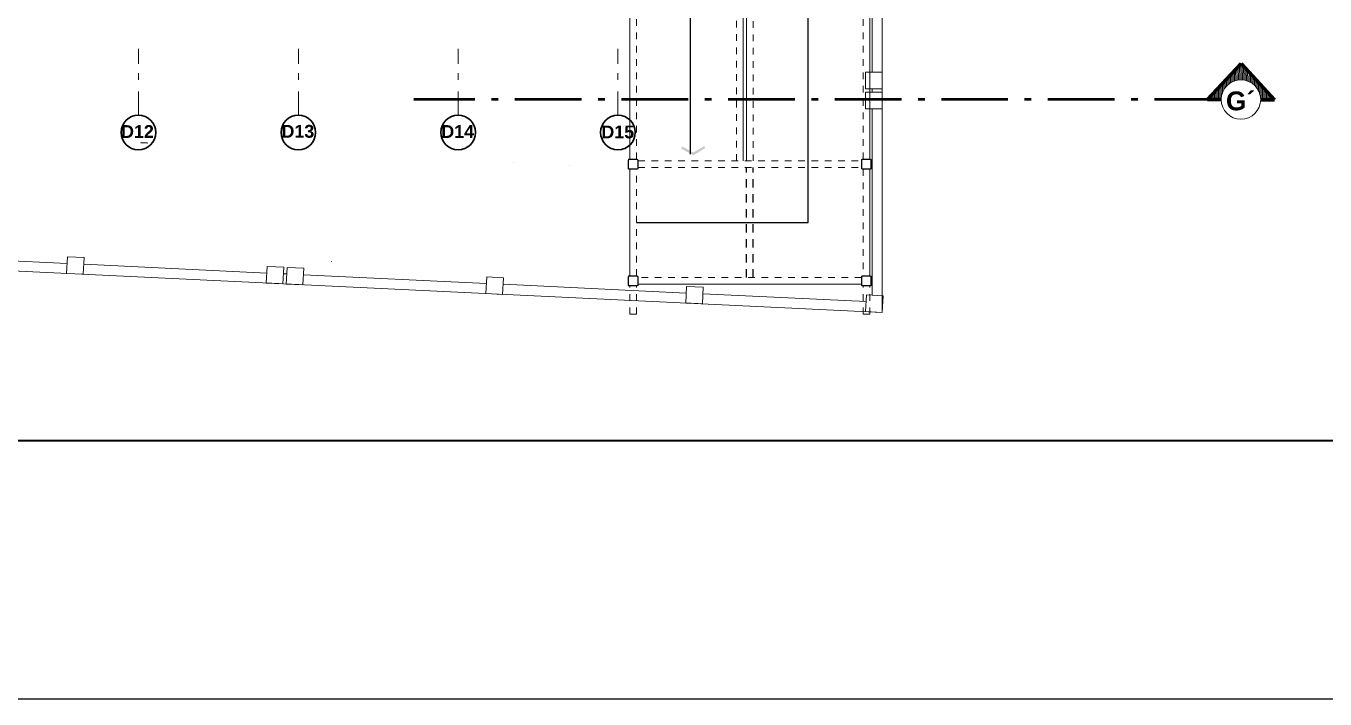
# Model space of a CAD drawing. Header units: metres. Extents: x 28 to 148, y 23 to 113.
# Drawn here: x 77.83 to 97.32, y 22.91 to 33.01 of the extents above; entities that cross this region are included whole.
import ezdxf
from ezdxf import colors
from ezdxf.entities.mleader import LeaderData, LeaderLine
from ezdxf.enums import TextEntityAlignment as Align
from ezdxf.math import Vec2, Vec3

# ---------------------------------------------------------------- set-up
doc = ezdxf.new("R2010")
doc.units = ezdxf.units.M
doc.set_wipeout_variables(frame=1)
for name, pattern in [('1CORTE', [1.5, 1, -0.25, 0, -0.25]), ('ACAD_ISO04W100', [30, 24, -3, 0, -3]), ('DASHED2', [0.375, 0.25, -0.125]), ('Dot & Dashed', [0.670278, 0.352778, -0.176389, 0, -0.141111]), ('HIDDEN2', [0.1875, 0.125, -0.0625])]:
    doc.linetypes.add(name, pattern=pattern)
for name, color, linetype, lineweight in [('1', 7, 'Continuous', 5), ('AA. Proyeccion Corte', 10, '1CORTE', 50), ('CORTE_EJE', 31, 'ACAD_ISO04W100', 80), ('Cotas varias El', 253, 'Continuous', 13), ('GRAFO 0 BLANCO', 7, 'Continuous', 0), ('GRAFO 4', 7, 'Continuous', 30), ('GRAFO00', 7, 'Continuous', 0), ('letras sr', 7, 'Continuous', 5), ('MK-LINEAS GENERALES', 7, 'Continuous', 0), ('proyecciones', 1, 'DASHED2', 5), ('TEXTOS-SUBTITULO', 7, 'Continuous', 30)]:
    doc.layers.add(name, color=color, linetype=linetype, lineweight=lineweight)
doc.layers.add('Proyección de Vigueta de metal', color=40, linetype='HIDDEN2')
doc.styles.add('Generales', font='trebuc.ttf', dxfattribs={"height": 0.1})
doc.styles.add('GENERATED_STYLE_1', font='arialbd.ttf')
doc.styles.add('TURBO_BASS', font='swisseb.ttf')

msp = doc.modelspace()

# ---------------------------------------------------------------- hatches: boundary and pattern name
at = {"layer": '1', "lineweight": 5}
h = msp.add_hatch(dxfattribs=at)
h.set_pattern_fill('_USER,_O', scale=0.02, angle=810, pattern_type=0)
h.set_pattern_definition([(90.373563, (247.175922, -24.464002), (0.019999575, 0.000130397), [])])
h.paths.add_polyline_path([(96.064, 32.197, -0.414214), (96.358, 31.899), (96.564, 31.898), (96.065, 32.443), (95.559, 31.905), (95.766, 31.903, -0.414214)])
h = msp.add_hatch(dxfattribs=at)
h.set_pattern_fill('_USER,_O', scale=0.02, angle=810, pattern_type=0)
h.set_pattern_definition([(90.373563, (247.175922, -24.464002), (0.019999575, 0.000130397), [])])
h.paths.add_polyline_path([(96.064, 32.197, -0.414214), (96.358, 31.899), (96.564, 31.898), (96.065, 32.443), (95.559, 31.905), (95.766, 31.903, -0.414214)])
at = {"layer": 'GRAFO00'}
msp.add_hatch(color=256, dxfattribs=at).paths.add_polyline_path([(87.662, 31.168), (87.679, 31.199), (87.845, 31.108), (88.007, 31.206), (88.025, 31.176), (87.846, 31.067)])

# ---------------------------------------------------------------- linework, layer by layer
for p, q in [((87.795, 44.281), (87.795, 31.083)), ((89.566, 30.058), (89.568, 44.281)), ((86.992, 30.058), (89.566, 30.058))]:
    msp.add_line(p, q)
at = {"color": 7}
msp.add_lwpolyline([(27.712, 112.912), (147.712, 112.912), (147.712, 22.912), (27.712, 22.912), (27.712, 112.912)], dxfattribs=at)
at = {"layer": '1', "color": 7}
msp.add_circle((96.062, 31.903), 0.296, dxfattribs=at)
msp.add_circle((96.062, 31.903), 0.296, dxfattribs=at)
at = {"layer": 'AA. Proyeccion Corte', "color": 7}
msp.add_line((95.766, 31.898), (95.766, 31.898), dxfattribs=at)
at = {"layer": 'CORTE_EJE', "color": 7, "linetype": 'ACAD_ISO04W100', "ltscale": 0.8}
msp.add_lwpolyline([(95.766, 31.903), (95.559, 31.905), (96.065, 32.443), (96.564, 31.898), (96.358, 31.899)], dxfattribs=at)
msp.add_lwpolyline([(95.766, 31.903), (95.559, 31.905), (96.065, 32.443), (96.564, 31.898), (96.358, 31.899)], dxfattribs=at)
at = {"layer": 'Cotas varias El', "linetype": 'Dot & Dashed'}
for p, q in [((79.518, 31.67), (79.518, 32.663)), ((81.918, 31.67), (81.918, 32.663)), ((84.316, 31.67), (84.316, 32.663)), ((86.714, 31.67), (86.714, 32.663))]:
    msp.add_line(p, q, dxfattribs=at)
at = {"layer": 'GRAFO 4', "linetype": 'Continuous'}
for centre in [(79.518, 31.41), (81.918, 31.41), (84.316, 31.41), (86.714, 31.41)]:
    msp.add_circle(centre, 0.26, dxfattribs=at)
at = {"layer": 'MK-LINEAS GENERALES', "color": 7, "linetype": 'Continuous'}
for p, q in [((88.591, 30.984), (88.591, 34.503)), ((86.891, 31.008), (86.891, 34.478)), ((88.641, 34.478), (88.641, 30.984)), ((79.555, 31.256), (79.556, 31.257)), ((79.654, 31.251), (79.555, 31.256)), ((79.558, 31.256), (79.558, 31.257)), ((79.652, 31.252), (79.558, 31.256)), ((79.573, 31.256), (79.573, 31.256)), ((79.652, 31.252), (79.652, 31.252)), ((79.655, 31.252), (79.654, 31.251)), ((86.866, 30.871), (86.866, 30.996)), ((86.873, 30.871), (86.873, 30.996)), ((86.879, 31.008), (87.004, 31.008)), ((86.879, 31.002), (87.004, 31.002)), ((87.01, 30.996), (87.01, 30.871)), ((87.016, 30.996), (87.016, 30.871)), ((90.366, 30.871), (90.366, 30.996)), ((90.373, 30.871), (90.373, 30.996)), ((90.379, 31.008), (90.504, 31.008)), ((90.379, 31.002), (90.504, 31.002)), ((90.51, 30.996), (90.51, 30.871)), ((90.516, 30.996), (90.516, 30.871)), ((85.144, 30.964), (85.144, 30.964)), ((85.147, 30.964), (85.147, 30.963)), ((85.981, 30.92), (85.981, 30.92)), ((87.004, 30.865), (86.879, 30.865)), ((87.004, 30.858), (86.879, 30.858)), ((86.891, 29.258), (86.891, 30.858)), ((90.504, 30.865), (90.379, 30.865)), ((90.504, 30.858), (90.379, 30.858)), ((90.492, 30.858), (90.492, 29.258)), ((82.414, 29.471), (82.417, 29.473)), ((86.866, 29.121), (86.866, 29.246)), ((86.873, 29.121), (86.873, 29.246)), ((86.879, 29.258), (87.004, 29.258)), ((86.879, 29.252), (87.004, 29.252)), ((87.01, 29.246), (87.01, 29.121)), ((87.016, 29.246), (87.016, 29.121)), ((90.366, 29.121), (90.366, 29.246)), ((90.373, 29.121), (90.373, 29.246)), ((90.379, 29.258), (90.504, 29.258)), ((90.379, 29.252), (90.504, 29.252)), ((90.51, 29.246), (90.51, 29.121)), ((90.516, 29.246), (90.516, 29.121)), ((87.004, 29.115), (86.879, 29.115)), ((87.004, 29.108), (86.879, 29.108)), ((90.504, 29.115), (90.379, 29.115)), ((90.504, 29.108), (90.379, 29.108))]:
    msp.add_line(p, q, dxfattribs=at)
for centre, radius, start, end in [((86.879, 30.996), 0.0126, 90, 180), ((86.879, 30.996), 0.0063, 90, 180), ((87.004, 30.996), 0.0126, 0, 90), ((87.004, 30.996), 0.0063, 0, 90), ((90.379, 30.996), 0.0126, 90, 180), ((90.379, 30.996), 0.0063, 90, 180), ((90.504, 30.996), 0.0126, 0, 90), ((90.504, 30.996), 0.0063, 0, 90), ((86.879, 30.871), 0.0126, 180, 270), ((86.879, 30.871), 0.0063, 180, 270), ((87.004, 30.871), 0.0126, 270, 0), ((87.004, 30.871), 0.0063, 270, 0), ((90.379, 30.871), 0.0126, 180, 270), ((90.379, 30.871), 0.0063, 180, 270), ((90.504, 30.871), 0.0126, 270, 0), ((90.504, 30.871), 0.0063, 270, 0), ((86.879, 29.246), 0.0126, 90, 180), ((86.879, 29.246), 0.0063, 90, 180), ((87.004, 29.246), 0.0126, 0, 90), ((87.004, 29.246), 0.0063, 0, 90), ((90.379, 29.246), 0.0126, 90, 180), ((90.379, 29.246), 0.0063, 90, 180), ((90.504, 29.246), 0.0126, 0, 90), ((90.504, 29.246), 0.0063, 0, 90), ((86.879, 29.121), 0.0126, 180, 270), ((86.879, 29.121), 0.0063, 180, 270), ((87.004, 29.121), 0.0126, 270, 0), ((87.004, 29.121), 0.0063, 270, 0), ((90.379, 29.121), 0.0126, 180, 270), ((90.379, 29.121), 0.0063, 180, 270), ((90.504, 29.121), 0.0126, 270, 0), ((90.504, 29.121), 0.0063, 270, 0)]:
    msp.add_arc(centre, radius, start, end, dxfattribs=at)
at = {"layer": 'proyecciones', "linetype": 'HIDDEN2', "ltscale": 0.5}
for p, q in [((88.491, 30.984), (88.491, 34.503)), ((86.991, 31.008), (86.991, 34.478)), ((88.741, 34.478), (88.741, 30.984)), ((86.992, 29.258), (86.992, 30.858)), ((87.016, 30.984), (90.366, 30.984)), ((87.016, 30.882), (90.366, 30.882)), ((90.391, 30.858), (90.391, 29.258)), ((86.891, 28.683), (86.891, 29.108)), ((86.991, 28.683), (86.991, 29.108)), ((90.366, 29.234), (87.016, 29.234)), ((86.991, 28.683), (86.891, 28.683))]:
    msp.add_line(p, q, dxfattribs=at)
at = {"layer": 'Proyección de Vigueta de metal'}
for p, q in [((88.641, 29.234), (88.641, 30.882)), ((88.742, 29.234), (88.742, 30.882))]:
    msp.add_line(p, q, dxfattribs=at)

# ---------------------------------------------------------------- texts
at = {"char_height": 0.192, "width": 8.088250069704372e-15, "attachment_point": 9, "rotation": 0, "style": 'GENERATED_STYLE_1'}
for s, insert in [('D12', (79.75, 31.328)), ('D13', (82.157, 31.328)), ('D14', (84.555, 31.328)), ('D15', (86.957, 31.319))]:
    msp.add_mtext(s, dxfattribs=dict(at, insert=insert))
at = {"layer": 'TEXTOS-SUBTITULO', "style": 'TURBO_BASS'}
msp.add_text('G´', height=0.2831, rotation=360, dxfattribs=at).set_placement((96.056, 31.742), align=Align.CENTER)

# ---------------------------------------------------------------- leaders
at = {"layer": 'letras sr'}
ml = msp.add_multileader_mtext('Standard', dxfattribs=at)
ml.set_content('Baja montante tubería de agua\\Ppluvial D=3", embebida en tabiquería', color=256, style='Generales')
ml.set_leader_properties()
ml.build(insert=Vec2(0, 0))
ml.multileader.update_dxf_attribs({"text_right_attachment_type": 6, "dogleg_length": 0.36, "arrow_head_size": 0.1})
ctx = ml.context
ctx.base_point, ctx.char_height, ctx.arrow_head_size, ctx.landing_gap_size, ctx.plane_origin = Vec3(82.202, 33.502), 0.13, 0.1, 0.09, Vec3(85.363, 33.269)
ctx.right_attachment, ctx.text_align_type = 6, 2
notes = []
notes.append((ctx, [(1, (1, 1, 0), (85.533, 33.418), (-1, 0), 0.183, [(0, [(85.564, 33.802)], 0, [])])]))
ctx.mtext.insert, ctx.mtext.alignment, ctx.mtext.flow_direction = Vec3(85.26, 33.585), 3, 5
for ctx, leaders in notes:
    for number, flags, end, landing, length, lines in leaders:
        leader = LeaderData()
        leader.index, (leader.has_last_leader_line, leader.has_dogleg_vector, leader.attachment_direction) = number, flags
        leader.last_leader_point, leader.dogleg_vector, leader.dogleg_length = Vec3(end), Vec3(landing), length
        for number, points, colour, breaks in lines:
            line = LeaderLine()
            line.index, line.vertices, line.color, line.breaks = number, Vec3.list(points), colors.encode_raw_color(colour), breaks
            leader.lines.append(line)
        ctx.leaders.append(leader)

# ---------------------------------------------------------------- next in the draw order: wipeouts: each hides what was drawn before it
at = {"linetype": 'Continuous'}
for points in [[(90.68, 31.764), (90.43, 31.764), (90.43, 32.014), (90.68, 32.014)], [(78.441, 29.294), (78.452, 29.544), (78.702, 29.532), (78.69, 29.282)], [(81.437, 29.151), (81.449, 29.401), (81.699, 29.389), (81.687, 29.14)], [(84.733, 28.993), (84.745, 29.243), (84.995, 29.231), (84.983, 28.982)], [(87.73, 28.851), (87.742, 29.101), (87.992, 29.089), (87.98, 28.84)], [(90.43, 28.723), (90.442, 28.973), (90.691, 28.961), (90.68, 28.711)]]:
    msp.add_wipeout(points, dxfattribs=at).dxf.layer = 'GRAFO 0 BLANCO'

# ---------------------------------------------------------------- next in the draw order: linework, layer by layer
at = {"layer": 'AA. Proyeccion Corte', "color": 7}
msp.add_line((95.766, 31.905), (83.65, 31.905), dxfattribs=at)
at = {"layer": 'GRAFO 0 BLANCO', "linetype": 'Continuous'}
for p, q in [((90.53, 31.764), (90.53, 28.968)), ((78.448, 29.444), (75.701, 29.575)), ((81.444, 29.301), (78.697, 29.432)), ((87.737, 29.001), (84.99, 29.132)), ((90.437, 28.873), (87.987, 28.989))]:
    msp.add_line(p, q, dxfattribs=at)
at = {"layer": 'GRAFO 0 BLANCO', "color": 7, "linetype": 'Continuous'}
for points in [[(90.68, 31.764), (90.43, 31.764), (90.43, 32.014), (90.68, 32.014)], [(78.441, 29.294), (78.452, 29.544), (78.702, 29.532), (78.69, 29.282)], [(81.437, 29.151), (81.449, 29.401), (81.699, 29.389), (81.687, 29.14)], [(84.733, 28.993), (84.745, 29.243), (84.995, 29.231), (84.983, 28.982)], [(87.73, 28.851), (87.742, 29.101), (87.992, 29.089), (87.98, 28.84)], [(90.43, 28.723), (90.442, 28.973), (90.691, 28.961), (90.68, 28.711)]]:
    msp.add_lwpolyline(points, close=True, dxfattribs=at)
at = {"layer": 'MK-LINEAS GENERALES', "color": 7, "linetype": 'Continuous'}
msp.add_line((90.366, 29.132), (87.016, 29.132), dxfattribs=at)
at = {"layer": 'proyecciones', "linetype": 'HIDDEN2', "ltscale": 0.5}
for p, q in [((90.391, 28.683), (90.391, 29.108)), ((90.491, 28.683), (90.491, 29.108)), ((90.491, 28.683), (90.391, 28.683))]:
    msp.add_line(p, q, dxfattribs=at)

# ---------------------------------------------------------------- next in the draw order: wipeouts: each hides what was drawn before it
at = {"linetype": 'Continuous'}
for points in [[(90.68, 32.064), (90.43, 32.064), (90.43, 32.314), (90.68, 32.314)], [(81.737, 29.136), (81.749, 29.385), (81.998, 29.374), (81.986, 29.124)]]:
    msp.add_wipeout(points, dxfattribs=at).dxf.layer = 'GRAFO 0 BLANCO'

# ---------------------------------------------------------------- next in the draw order: linework, layer by layer
at = {"color": 7, "lineweight": 40}
msp.add_lwpolyline([(28.982, 111.893), (146.982, 111.893), (146.982, 26.787), (28.982, 26.787)], close=True, dxfattribs=at)
at = {"layer": 'GRAFO 0 BLANCO', "linetype": 'Continuous'}
for p, q in [((90.68, 38.524), (90.68, 28.711)), ((90.68, 38.524), (90.68, 28.711)), ((90.53, 35.064), (90.53, 32.314)), ((90.53, 32.064), (90.53, 32.014)), ((90.68, 28.711), (35.696, 31.33)), ((90.68, 28.711), (54.525, 30.433)), ((81.744, 29.287), (81.694, 29.289)), ((84.741, 29.144), (81.994, 29.275))]:
    msp.add_line(p, q, dxfattribs=at)
at = {"layer": 'GRAFO 0 BLANCO', "color": 7, "linetype": 'Continuous'}
for points in [[(90.68, 32.064), (90.43, 32.064), (90.43, 32.314), (90.68, 32.314)], [(81.737, 29.136), (81.749, 29.385), (81.998, 29.374), (81.986, 29.124)]]:
    msp.add_lwpolyline(points, close=True, dxfattribs=at)
at = {"layer": 'MK-LINEAS GENERALES', "color": 7, "linetype": 'Continuous'}
msp.add_line((90.491, 31.008), (90.491, 34.478), dxfattribs=at)
at = {"layer": 'proyecciones', "linetype": 'HIDDEN2', "ltscale": 0.5}
msp.add_line((90.391, 31.008), (90.391, 34.478), dxfattribs=at)

doc.saveas('drawing.dxf')
